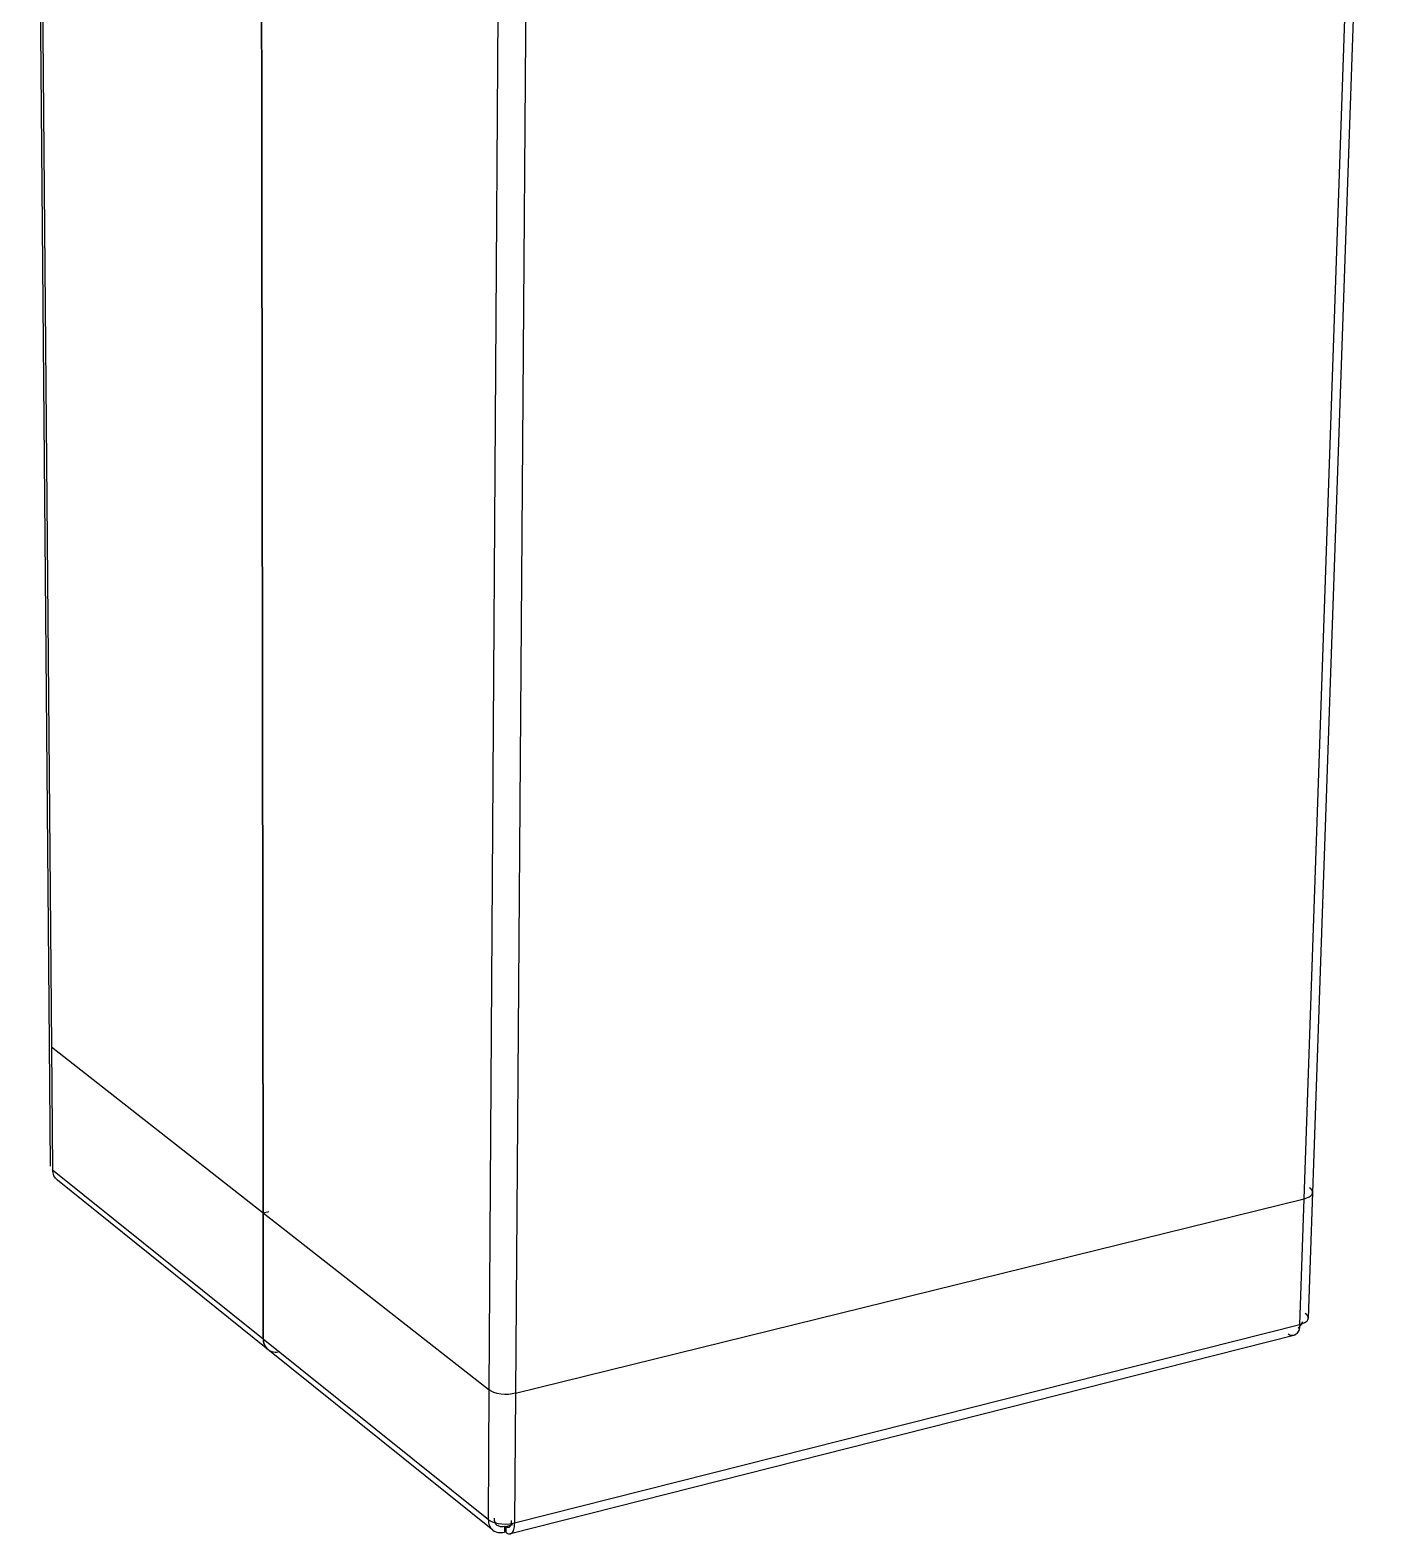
# Model space of a CAD drawing. Header units: millimetres. Extents: x 10366 to 13995, y 24552 to 29685.
# Drawn here: x 12782.2 to 13199.8, y 28277.1 to 28737.9 of the extents above; entities that cross this region are included whole.
import ezdxf

# ---------------------------------------------------------------- set-up
doc = ezdxf.new("R2010")
doc.units = ezdxf.units.MM
doc.header["$LTSCALE"] = 3
doc.layers.add('DomyÅ›lny', color=7, linetype='Continuous')

msp = doc.modelspace()

# ---------------------------------------------------------------- linework, layer by layer
at = {"layer": 'DomyÅ›lny'}
for points in [[(12788.12, 28427.33, 0), (12782.16, 29119.28, 0)], [(12782.84, 29118.66, 0), (12788.75, 28426.28, 0)], [(13172.62, 28379.8, 0), (13197.06, 29091.09, 0)], [(13199.78, 29092.22, 0), (13175.17, 28381.69, 0)], [(12852.64, 29088.52, 0), (12853.59, 28375.47, 0)], [(12853.59, 28375.47, 0), (12852.64, 29088.52, 0)], [(12922.86, 28321.19, 0), (12927.6, 29056.14, 0)], [(12936.34, 29055.52, 0), (12930.92, 28320.16, 0)], [(12788.45, 28389.75, 0), (12788.12, 28427.33, 0)], [(12788.75, 28426.28, 0), (12789.07, 28388.68, 0)], [(12788.75, 28426.28, 0), (12853.59, 28375.47, 0)], [(12788.75, 28426.28, 0), (12853.59, 28375.47, 0)], [(12789.07, 28388.68, 0), (12853.64, 28336.85, 0)], [(12790.58, 28385.44, 0), (12790.25, 28385.74, 0), (12789.96, 28386.07, 0), (12789.71, 28386.44, 0), (12789.49, 28386.84, 0), (12789.32, 28387.27, 0), (12789.19, 28387.72, 0), (12789.11, 28388.19, 0), (12789.07, 28388.68, 0)], [(12855.07, 28333.6, 0), (12790.58, 28385.44, 0)], [(13172.62, 28379.8, 0), (13173.43, 28380.05, 0), (13174.15, 28380.38, 0), (13174.45, 28380.58, 0), (13174.71, 28380.79, 0), (13174.91, 28381.02, 0), (13174.99, 28381.14, 0), (13175.06, 28381.26, 0), (13175.11, 28381.38, 0), (13175.14, 28381.5, 0), (13175.17, 28381.62, 0), (13175.17, 28381.75, 0), (13175.16, 28381.87, 0), (13175.14, 28382, 0), (13175.1, 28382.12, 0), (13175.05, 28382.24, 0), (13174.98, 28382.36, 0), (13174.81, 28382.59, 0), (13174.6, 28382.8, 0), (13174.22, 28383.1, 0)], [(13172.62, 28379.8, 0), (13173.43, 28380.05, 0), (13174.15, 28380.38, 0), (13174.45, 28380.58, 0), (13174.71, 28380.79, 0), (13174.91, 28381.02, 0), (13174.99, 28381.14, 0), (13175.06, 28381.26, 0), (13175.11, 28381.38, 0), (13175.14, 28381.5, 0), (13175.17, 28381.62, 0), (13175.17, 28381.75, 0), (13175.16, 28381.87, 0), (13175.14, 28382, 0), (13175.1, 28382.12, 0), (13175.05, 28382.24, 0), (13174.98, 28382.36, 0), (13174.81, 28382.59, 0), (13174.6, 28382.8, 0), (13174.22, 28383.1, 0)], [(13175.17, 28381.69, 0), (13173.84, 28343.2, 0)], [(12930.92, 28320.16, 0), (13172.62, 28379.8, 0)], [(12930.92, 28320.16, 0), (13172.62, 28379.8, 0)], [(13171.3, 28341.27, 0), (13172.62, 28379.8, 0)], [(12853.59, 28375.47, 0), (12855.29, 28375.87, 0)], [(12853.59, 28375.47, 0), (12855.29, 28375.87, 0)], [(12853.59, 28375.47, 0), (12853.64, 28336.85, 0)], [(12853.64, 28336.85, 0), (12853.59, 28375.47, 0)], [(12853.59, 28375.47, 0), (12922.86, 28321.19, 0)], [(12853.59, 28375.47, 0), (12922.86, 28321.19, 0)], [(13171.3, 28341.27, 0), (13172.11, 28341.52, 0), (13172.82, 28341.86, 0), (13173.12, 28342.06, 0), (13173.38, 28342.28, 0), (13173.58, 28342.51, 0), (13173.66, 28342.63, 0), (13173.73, 28342.75, 0), (13173.78, 28342.88, 0), (13173.81, 28343, 0), (13173.83, 28343.13, 0), (13173.84, 28343.26, 0), (13173.83, 28343.38, 0), (13173.8, 28343.51, 0), (13173.77, 28343.63, 0), (13173.71, 28343.75, 0), (13173.65, 28343.88, 0), (13173.48, 28344.11, 0), (13173.27, 28344.33, 0), (13172.89, 28344.64, 0)], [(12930.63, 28280.45, 0), (13171.3, 28341.27, 0)], [(13171.3, 28341.27, 0), (13171.17, 28340.3, 0), (13170.92, 28339.46, 0), (13170.75, 28339.09, 0), (13170.56, 28338.77, 0), (13170.35, 28338.49, 0), (13170.11, 28338.25, 0), (13169.85, 28338.07, 0), (13169.72, 28338, 0), (13169.58, 28337.94, 0), (13169.43, 28337.89, 0), (13169.29, 28337.86, 0), (13169.13, 28337.84, 0), (13168.83, 28337.84, 0), (13168.51, 28337.9, 0), (13168.19, 28338, 0), (13167.94, 28338.11, 0), (13167.7, 28338.26, 0)], [(13170.75, 28340.16, 0), (13171.55, 28341.09, 0), (13172.19, 28342.13, 0)], [(12853.64, 28336.85, 0), (12853.66, 28336.4, 0), (12853.72, 28335.94, 0), (12853.83, 28335.49, 0), (12853.99, 28335.05, 0), (12854.2, 28334.63, 0), (12854.46, 28334.24, 0), (12854.76, 28333.89, 0), (12855.1, 28333.58, 0), (12855.49, 28333.31, 0), (12855.9, 28333.1, 0), (12856.34, 28332.95, 0), (12856.79, 28332.84, 0), (12857.26, 28332.79, 0), (12857.72, 28332.79, 0), (12858.18, 28332.84, 0), (12858.63, 28332.93, 0)], [(12855.07, 28333.6, 0), (12854.74, 28333.91, 0), (12854.44, 28334.26, 0), (12854.19, 28334.65, 0), (12853.98, 28335.07, 0), (12853.83, 28335.5, 0), (12853.72, 28335.95, 0), (12853.66, 28336.4, 0), (12853.64, 28336.85, 0)], [(12853.64, 28336.85, 0), (12922.6, 28281.5, 0)], [(13169.4, 28337.88, 0), (12929.35, 28277.11, 0)], [(12923.95, 28278.24, 0), (12855.07, 28333.6, 0)], [(12922.6, 28281.5, 0), (12922.86, 28321.19, 0)], [(12930.92, 28320.16, 0), (12929.94, 28319.96, 0), (12928.82, 28319.85, 0), (12927.63, 28319.84, 0), (12926.43, 28319.94, 0), (12925.3, 28320.14, 0), (12924.29, 28320.43, 0), (12923.47, 28320.79, 0), (12923.14, 28320.99, 0), (12922.86, 28321.19, 0)], [(12930.92, 28320.16, 0), (12929.94, 28319.96, 0), (12928.82, 28319.85, 0), (12927.63, 28319.84, 0), (12926.43, 28319.94, 0), (12925.3, 28320.14, 0), (12924.29, 28320.43, 0), (12923.47, 28320.79, 0), (12923.14, 28320.99, 0), (12922.86, 28321.19, 0)], [(12930.92, 28320.16, 0), (12930.63, 28280.45, 0)], [(12922.6, 28281.5, 0), (12922.88, 28281.29, 0), (12923.6, 28280.9, 0), (12924.51, 28280.57, 0), (12925.58, 28280.31, 0), (12926.75, 28280.16, 0), (12927.95, 28280.12, 0), (12929.11, 28280.18, 0), (12930.63, 28280.45, 0)], [(12922.6, 28281.5, 0), (12922.61, 28281, 0), (12922.67, 28280.51, 0), (12922.78, 28280.05, 0), (12922.93, 28279.61, 0), (12923.13, 28279.21, 0), (12923.38, 28278.84, 0), (12923.66, 28278.51, 0), (12923.98, 28278.22, 0), (12924.34, 28277.97, 0), (12924.73, 28277.78, 0), (12925.15, 28277.63, 0), (12925.59, 28277.53, 0), (12926.05, 28277.49, 0), (12926.52, 28277.49, 0), (12927, 28277.55, 0), (12927.49, 28277.66, 0)], [(12924.33, 28281.94, 0), (12924.34, 28281.61, 0), (12924.37, 28281.29, 0), (12924.44, 28280.99, 0), (12924.54, 28280.7, 0), (12924.67, 28280.44, 0), (12924.82, 28280.2, 0), (12925.01, 28279.98, 0), (12925.22, 28279.79, 0), (12925.45, 28279.63, 0), (12925.7, 28279.51, 0), (12925.97, 28279.41, 0), (12926.26, 28279.35, 0), (12926.56, 28279.32, 0), (12926.87, 28279.33, 0), (12927.18, 28279.37, 0), (12927.5, 28279.44, 0)], [(12927.5, 28279.44, 0), (12927.49, 28277.66, 0)], [(12927.97, 28277.59, 0), (12928.24, 28277.39, 0), (12928.5, 28277.23, 0), (12928.76, 28277.13, 0), (12928.89, 28277.1, 0), (12929.01, 28277.08, 0), (12929.14, 28277.08, 0), (12929.26, 28277.09, 0), (12929.37, 28277.11, 0), (12929.48, 28277.15, 0), (12929.59, 28277.2, 0), (12929.7, 28277.27, 0), (12929.8, 28277.35, 0), (12929.89, 28277.44, 0), (12929.98, 28277.55, 0), (12930.15, 28277.8, 0), (12930.29, 28278.1, 0), (12930.41, 28278.44, 0), (12930.51, 28278.82, 0), (12930.58, 28279.25, 0), (12930.63, 28280.45, 0)], [(12927.98, 28279.38, 0), (12927.97, 28277.59, 0)], [(12929.63, 28281.24, 0), (12929.63, 28280.6, 0), (12929.55, 28280.05, 0), (12929.49, 28279.81, 0), (12929.41, 28279.6, 0), (12929.31, 28279.42, 0), (12929.2, 28279.27, 0), (12929.14, 28279.21, 0), (12929.08, 28279.16, 0), (12929.01, 28279.12, 0), (12928.94, 28279.08, 0), (12928.87, 28279.06, 0), (12928.8, 28279.04, 0), (12928.72, 28279.04, 0), (12928.65, 28279.04, 0), (12928.57, 28279.05, 0), (12928.49, 28279.07, 0), (12928.4, 28279.1, 0), (12928.24, 28279.19, 0), (12928.11, 28279.27, 0), (12927.98, 28279.38, 0)], [(12927.98, 28279.38, 0), (12930.14, 28279.93, 0)]]:
    msp.add_polyline3d(points, dxfattribs=at)

doc.saveas('drawing.dxf')
